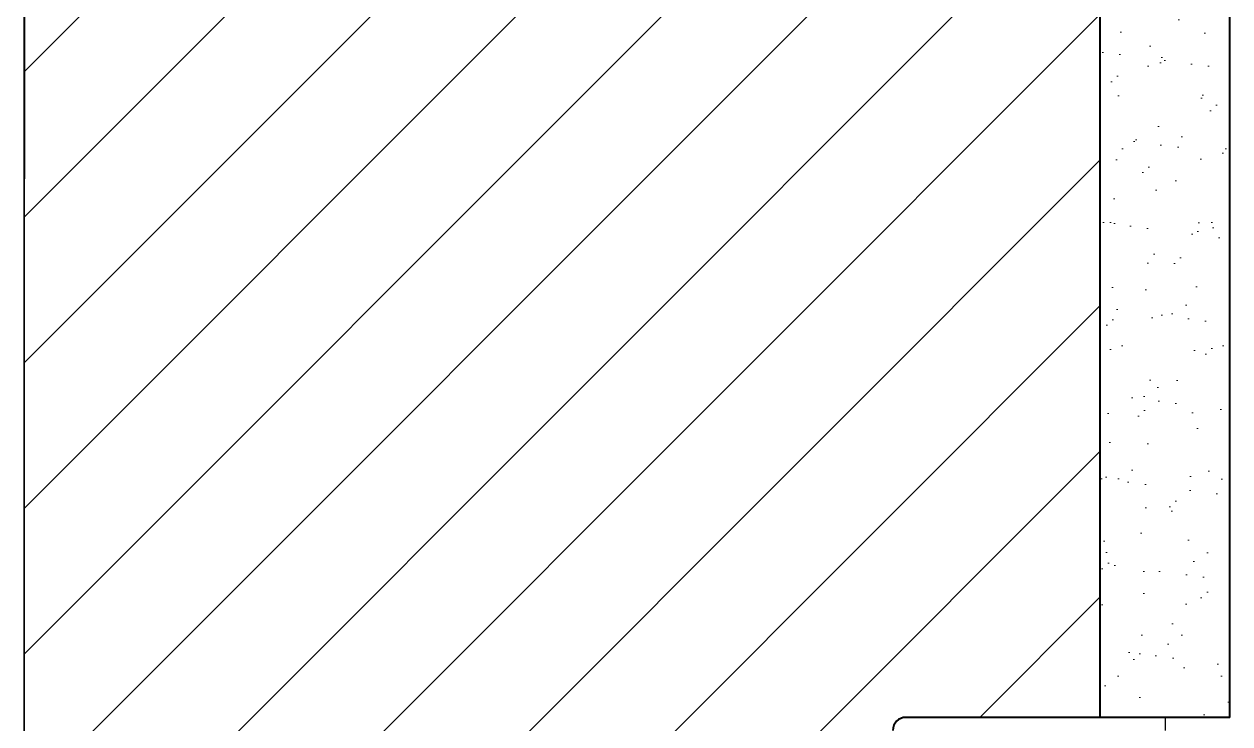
# Model space of a CAD drawing. Header units: millimetres. Extents: x 1251.1 to 1334.1, y 1577.6 to 1641.3.
# Drawn here: x 1308.667 to 1308.76, y 1620.313 to 1620.3669 of the extents above; entities that cross this region are included whole.
import ezdxf

# ---------------------------------------------------------------- set-up
doc = ezdxf.new("R2010")
doc.units = ezdxf.units.MM
doc.linetypes.add('TRATTOPUNTO', pattern=[1, 0.5, -0.25, 0, -0.25])
doc.layers.add('MURATURA', color=140, linetype='Continuous')
for name, color, linetype, lineweight in [('MURATURA sezioni - section wall', 7, 'Continuous', 40), ('SEZIONI medie - small section', 2, 'Continuous', 25), ('TRATTEGGIO - hatch', 252, 'Continuous', 20)]:
    doc.layers.add(name, color=color, linetype=linetype, lineweight=lineweight)

msp = doc.modelspace()

# ---------------------------------------------------------------- hatches: boundary and pattern name
at = {"layer": 'TRATTEGGIO - hatch'}
h = msp.add_hatch(dxfattribs=at)
h.set_pattern_fill('AR-SAND', color=256, scale=9.99999999999999e-05, style=0)
h.set_pattern_definition([(142.5, (1315.612526334736, 1620.434597294108), (0.0001600031295984044, 0.004894132373293419), [0, -0.003860799999999998, 0, -0.004317999999999997, 0, -0.004127499999999997]), (172.5, (1315.612526334736, 1620.434597294108), (-0.004495232831380022, 0.007168251005683537), [0, -0.002082799999999999, 0, -0.003479799999999997, 0, -0.001333499999999999]), (212.5, (1315.615650534736, 1620.434597294108), (-0.007909923702414572, 1.43718467854569e-05), [0, -0.001269999999999994, 0, -0.004571999999999982, 0, -0.005968999999999977]), (222.5, (1315.615650534736, 1620.434597294108), (-0.007635564524722966, 0.00222929323257216), [0, -0.0006349999999999995, 0, -0.002997199999999997, 0, -0.003428999999999997])])
h.paths.add_polyline_path([(1308.749982808301, 1620.313455761745), (1308.759982808301, 1620.313455761745), (1308.759982808301, 1620.433455761746), (1308.716482808301, 1620.433455761746), (1308.715482808301, 1620.428455761745), (1308.715482808301, 1620.423455761745), (1308.749982808301, 1620.423455761745)])
h.paths.add_polyline_path([(1308.666982808301, 1620.433455761746), (1308.666982808301, 1620.423455761745), (1308.699482808301, 1620.423455761745), (1308.699482808301, 1620.428455761745), (1308.698482808301, 1620.433455761746), (1308.692482808301, 1620.433455761746)])
h = msp.add_hatch(dxfattribs=at)
h.set_pattern_fill('ANSI31', color=256, scale=0.0025, style=0)
h.set_pattern_definition([(45, (876.2144967348951, 841.2728582080077), (-0.005612660075668221, 0.005612660075668221), [])])
h.paths.add_polyline_path([(1308.666982808301, 1620.181099107997), (1308.696595606642, 1620.181099107997), (1308.704982808301, 1620.235463608489), (1308.733857780641, 1620.235463608489, -0.1952256424290443), (1308.733201625428, 1620.23583145948), (1308.717201625428, 1620.255852091548, -0.1701742515066235), (1308.716982808301, 1620.256476393814), (1308.716982808301, 1620.302487042295, -0.4142135623730951), (1308.717982808301, 1620.303487042295), (1308.733982808301, 1620.303487042295), (1308.733982808301, 1620.312455761745, -0.4142135623730284), (1308.734982808301, 1620.313455761745), (1308.749982808301, 1620.313455761745), (1308.749982808301, 1620.423455761745), (1308.715482808301, 1620.423455761745), (1308.715482808301, 1620.413455761746), (1308.713782808301, 1620.413455761746), (1308.713782808301, 1620.400955761745), (1308.718082808301, 1620.409955761745), (1308.719782808301, 1620.409955761745), (1308.715482808301, 1620.400955761745), (1308.715482808301, 1620.391955761745), (1308.713782808301, 1620.391955761745), (1308.713782808301, 1620.388955761746), (1308.715482808301, 1620.388955761746), (1308.715482808301, 1620.387789095079), (1308.714082808301, 1620.384955761745), (1308.713782808301, 1620.384955761745), (1308.713782808301, 1620.381955761746), (1308.716782808301, 1620.386955761745), (1308.718482808301, 1620.386955761745), (1308.715482808301, 1620.381955761746), (1308.715482808301, 1620.377955761745), (1308.713782808301, 1620.377955761745), (1308.713782808301, 1620.374955761745), (1308.715482808301, 1620.374955761745), (1308.715482808301, 1620.373789095079), (1308.714082808301, 1620.370955761746), (1308.713482808301, 1620.370955761746), (1308.713482808301, 1620.370755761745), (1308.712282808301, 1620.370167354122), (1308.712282808301, 1620.369767354122), (1308.713482808301, 1620.368755761745), (1308.713482808301, 1620.368605761745), (1308.707482808301, 1620.36966372363), (1308.707482808301, 1620.36851372363), (1308.702682808301, 1620.369360093137), (1308.702682808301, 1620.369560093137), (1308.701482808301, 1620.370571685514), (1308.701482808301, 1620.370955761746), (1308.699482808301, 1620.370955761746), (1308.699482808301, 1620.374955761745), (1308.696482808301, 1620.379955761746), (1308.698182808301, 1620.379955761746), (1308.701182808301, 1620.374955761745), (1308.701182808301, 1620.377955761745), (1308.700882808301, 1620.377955761745), (1308.699482808301, 1620.380789095079), (1308.699482808301, 1620.381955761746), (1308.701182808301, 1620.381955761746), (1308.701182808301, 1620.384955761745), (1308.699482808301, 1620.384955761745), (1308.699482808301, 1620.388955761746), (1308.701182808301, 1620.388955761746), (1308.701182808301, 1620.391955761745), (1308.699482808301, 1620.391955761745), (1308.699482808301, 1620.400955761745), (1308.695182808301, 1620.409955761745), (1308.696882808301, 1620.409955761745), (1308.701182808301, 1620.400955761745), (1308.701182808301, 1620.413455761746), (1308.699482808301, 1620.413455761746), (1308.699482808301, 1620.423455761745), (1308.666982808301, 1620.423455761745)])

# ---------------------------------------------------------------- linework, layer by layer
at = {"layer": 'MURATURA'}
for p, q in [((1308.666982808301, 1620.468955761746), (1308.666982808301, 1620.168955761746)), ((1308.666982808301, 1620.168955761746), (1308.666982808301, 1620.468955761746))]:
    msp.add_line(p, q, dxfattribs=at)
at = {"layer": 'MURATURA sezioni - section wall', "linetype": 'TRATTOPUNTO', "ltscale": 0.02}
msp.add_line((1308.666982808301, 1620.454982594893), (1308.666982808301, 1620.151261697454), dxfattribs=at)
at = {"layer": 'MURATURA sezioni - section wall'}
for p, q in [((1308.759982808301, 1620.313455761745), (1308.759982808301, 1620.433455761746)), ((1308.749982808301, 1620.313455761745), (1308.749982808301, 1620.423455761745)), ((1308.759982808301, 1620.313455761745), (1308.734982808301, 1620.313455761745)), ((1308.759982808301, 1620.313455761745), (1308.749982808301, 1620.313455761745))]:
    msp.add_line(p, q, dxfattribs=at)
msp.add_arc((1308.734982808301, 1620.312455761745), 0.000999999999999999, 90, 180, dxfattribs=at)
at = {"layer": 'SEZIONI medie - small section'}
msp.add_line((1308.754982808301, 1620.313455761745), (1308.754982808301, 1620.312455761745), dxfattribs=at)

doc.saveas('drawing.dxf')
